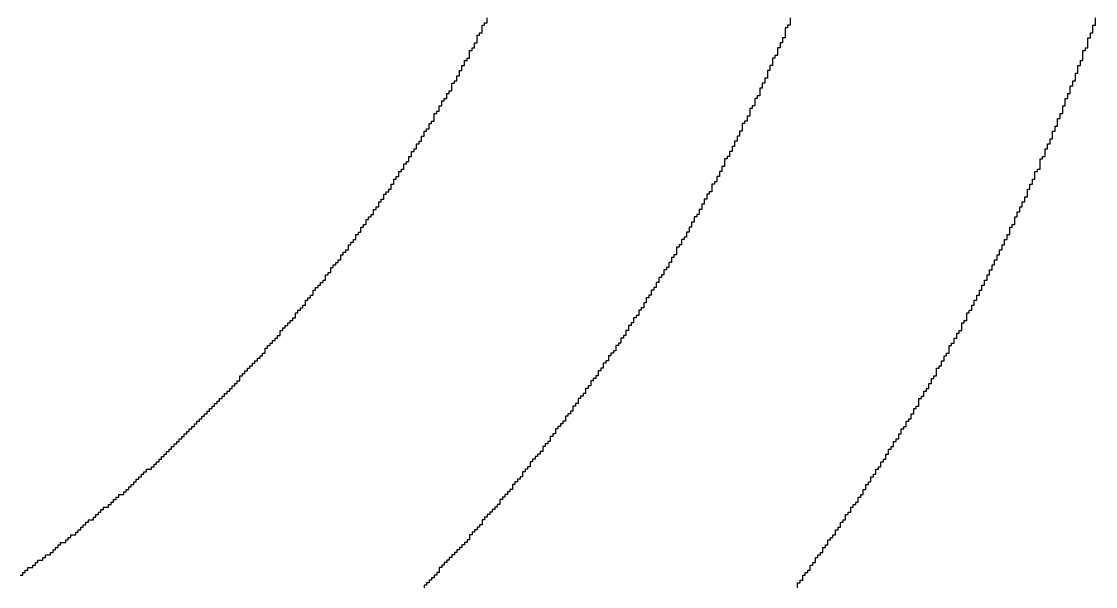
# Model space of a CAD drawing. Header units: millimetres. Extents: x -3.3 to 49.3, y -30.5 to 0.
# Drawn here: x 42.478 to 44.036, y -24.91 to -24.089 of the extents above; entities that cross this region are included whole.
import ezdxf

# ---------------------------------------------------------------- set-up
doc = ezdxf.new("R2010")
doc.units = ezdxf.units.MM
doc.layers.add('TopOverlay', color=2, linetype='Continuous')

msp = doc.modelspace()

# ---------------------------------------------------------------- linework, layer by layer
at = {"layer": 'TopOverlay'}
for p, q in [((43.1462, -24.1059), (43.1462, -24.0949)), ((43.1462, -24.0949), (43.1498, -24.0949)), ((43.1498, -24.0949), (43.1498, -24.0912)), ((43.1498, -24.0912), (43.1535, -24.0912)), ((43.1535, -24.0912), (43.1535, -24.0839)), ((43.593, -24.0949), (43.5894, -24.0949)), ((43.5894, -24.0949), (43.5894, -24.0985)), ((43.593, -24.0839), (43.593, -24.0949)), ((44.0326, -24.1059), (44.0326, -24.0949)), ((44.0326, -24.0949), (44.0363, -24.0949)), ((44.0363, -24.0949), (44.0363, -24.0839)), ((43.1388, -24.1205), (43.1388, -24.1095)), ((43.1388, -24.1095), (43.1425, -24.1095)), ((43.1425, -24.1095), (43.1425, -24.1059)), ((43.1425, -24.1059), (43.1462, -24.1059)), ((43.5894, -24.0985), (43.5857, -24.0985)), ((43.5857, -24.0985), (43.5857, -24.1132)), ((44.0289, -24.1132), (44.0289, -24.1059)), ((44.0289, -24.1059), (44.0326, -24.1059)), ((43.1352, -24.1278), (43.1352, -24.1205)), ((43.1352, -24.1205), (43.1388, -24.1205)), ((43.5821, -24.1205), (43.5784, -24.1205)), ((43.5784, -24.1205), (43.5784, -24.1278)), ((43.5857, -24.1132), (43.5821, -24.1132)), ((43.5821, -24.1132), (43.5821, -24.1205)), ((44.0253, -24.1278), (44.0253, -24.1132)), ((44.0253, -24.1132), (44.0289, -24.1132)), ((43.1242, -24.1462), (43.1242, -24.1425)), ((43.1242, -24.1425), (43.1278, -24.1425)), ((43.1278, -24.1425), (43.1278, -24.1315)), ((43.1278, -24.1315), (43.1315, -24.1315)), ((43.1315, -24.1315), (43.1315, -24.1278)), ((43.1315, -24.1278), (43.1352, -24.1278)), ((43.5711, -24.1425), (43.5674, -24.1425)), ((43.5674, -24.1425), (43.5674, -24.1535)), ((43.5747, -24.1388), (43.5711, -24.1388)), ((43.5711, -24.1388), (43.5711, -24.1425)), ((43.5784, -24.1278), (43.5747, -24.1278)), ((43.5747, -24.1278), (43.5747, -24.1388)), ((44.0179, -24.1462), (44.0179, -24.1315)), ((44.0179, -24.1315), (44.0216, -24.1315)), ((44.0216, -24.1315), (44.0216, -24.1278)), ((44.0216, -24.1278), (44.0253, -24.1278)), ((43.1169, -24.1608), (43.1169, -24.1535)), ((43.1169, -24.1535), (43.1205, -24.1535)), ((43.1205, -24.1535), (43.1205, -24.1462)), ((43.1205, -24.1462), (43.1242, -24.1462)), ((43.5674, -24.1535), (43.5637, -24.1535)), ((43.5637, -24.1535), (43.5637, -24.1608)), ((44.0106, -24.1645), (44.0106, -24.1535)), ((44.0106, -24.1535), (44.0143, -24.1535)), ((44.0143, -24.1535), (44.0143, -24.1462)), ((44.0143, -24.1462), (44.0179, -24.1462)), ((43.1095, -24.1755), (43.1095, -24.1681)), ((43.1095, -24.1681), (43.1132, -24.1681)), ((43.1132, -24.1681), (43.1132, -24.1608)), ((43.1132, -24.1608), (43.1169, -24.1608)), ((43.5601, -24.1718), (43.5564, -24.1718)), ((43.5564, -24.1718), (43.5564, -24.1791)), ((43.5637, -24.1608), (43.5601, -24.1608)), ((43.5601, -24.1608), (43.5601, -24.1718)), ((44.007, -24.1755), (44.007, -24.1645)), ((44.007, -24.1645), (44.0106, -24.1645)), ((43.1022, -24.1901), (43.1022, -24.1791)), ((43.1022, -24.1791), (43.1059, -24.1791)), ((43.1059, -24.1791), (43.1059, -24.1755)), ((43.1059, -24.1755), (43.1095, -24.1755)), ((43.5527, -24.1864), (43.5491, -24.1864)), ((43.5491, -24.1864), (43.5491, -24.1974)), ((43.5564, -24.1791), (43.5527, -24.1791)), ((43.5527, -24.1791), (43.5527, -24.1864)), ((43.9996, -24.1938), (43.9996, -24.1828)), ((43.9996, -24.1828), (44.0033, -24.1828)), ((44.0033, -24.1828), (44.0033, -24.1755)), ((44.0033, -24.1755), (44.007, -24.1755)), ((43.0875, -24.2121), (43.0875, -24.2048)), ((43.0875, -24.2048), (43.0912, -24.2048)), ((43.0912, -24.2048), (43.0912, -24.2011)), ((43.0912, -24.2011), (43.0949, -24.2011)), ((43.0949, -24.2011), (43.0949, -24.1938)), ((43.0949, -24.1938), (43.0985, -24.1938)), ((43.0985, -24.1938), (43.0985, -24.1901)), ((43.0985, -24.1901), (43.1022, -24.1901)), ((43.5454, -24.2011), (43.5418, -24.2011)), ((43.5418, -24.2011), (43.5418, -24.2121)), ((43.5491, -24.1974), (43.5454, -24.1974)), ((43.5454, -24.1974), (43.5454, -24.2011)), ((43.9923, -24.2121), (43.9923, -24.2011)), ((43.9923, -24.2011), (43.996, -24.2011)), ((43.996, -24.2011), (43.996, -24.1938)), ((43.996, -24.1938), (43.9996, -24.1938)), ((43.0802, -24.2231), (43.0802, -24.2194)), ((43.0802, -24.2194), (43.0839, -24.2194)), ((43.0839, -24.2194), (43.0839, -24.2121)), ((43.0839, -24.2121), (43.0875, -24.2121)), ((43.5381, -24.2158), (43.5344, -24.2158)), ((43.5344, -24.2158), (43.5344, -24.2267)), ((43.5418, -24.2121), (43.5381, -24.2121)), ((43.5381, -24.2121), (43.5381, -24.2158)), ((43.9886, -24.2231), (43.9886, -24.2121)), ((43.9886, -24.2121), (43.9923, -24.2121)), ((43.0729, -24.2377), (43.0729, -24.2341)), ((43.0729, -24.2341), (43.0766, -24.2341)), ((43.0766, -24.2341), (43.0766, -24.2231)), ((43.0766, -24.2231), (43.0802, -24.2231)), ((43.5308, -24.2341), (43.5271, -24.2341)), ((43.5271, -24.2341), (43.5271, -24.2377)), ((43.5344, -24.2267), (43.5308, -24.2267)), ((43.5308, -24.2267), (43.5308, -24.2341)), ((43.9813, -24.2414), (43.9813, -24.2304)), ((43.9813, -24.2304), (43.985, -24.2304)), ((43.985, -24.2304), (43.985, -24.2231)), ((43.985, -24.2231), (43.9886, -24.2231)), ((43.0619, -24.256), (43.0619, -24.2487)), ((43.0619, -24.2487), (43.0656, -24.2487)), ((43.0656, -24.2487), (43.0656, -24.2451)), ((43.0656, -24.2451), (43.0692, -24.2451)), ((43.0692, -24.2451), (43.0692, -24.2377)), ((43.0692, -24.2377), (43.0729, -24.2377)), ((43.5234, -24.2487), (43.5198, -24.2487)), ((43.5198, -24.2487), (43.5198, -24.256)), ((43.5271, -24.2377), (43.5234, -24.2377)), ((43.5234, -24.2377), (43.5234, -24.2487)), ((43.974, -24.2597), (43.974, -24.2487)), ((43.974, -24.2487), (43.9777, -24.2487)), ((43.9777, -24.2487), (43.9777, -24.2414)), ((43.9777, -24.2414), (43.9813, -24.2414)), ((43.0509, -24.2744), (43.0509, -24.267)), ((43.0509, -24.267), (43.0546, -24.267)), ((43.0546, -24.267), (43.0546, -24.2634)), ((43.0546, -24.2634), (43.0582, -24.2634)), ((43.0582, -24.2634), (43.0582, -24.256)), ((43.0582, -24.256), (43.0619, -24.256)), ((43.5161, -24.2634), (43.5125, -24.2634)), ((43.5125, -24.2634), (43.5125, -24.2707)), ((43.5198, -24.256), (43.5161, -24.256)), ((43.5161, -24.256), (43.5161, -24.2634)), ((43.9667, -24.2744), (43.9667, -24.267)), ((43.9667, -24.267), (43.9703, -24.267)), ((43.9703, -24.267), (43.9703, -24.2597)), ((43.9703, -24.2597), (43.974, -24.2597)), ((43.0436, -24.2853), (43.0436, -24.278)), ((43.0436, -24.278), (43.0473, -24.278)), ((43.0473, -24.278), (43.0473, -24.2744)), ((43.0473, -24.2744), (43.0509, -24.2744)), ((43.5088, -24.278), (43.5051, -24.278)), ((43.5051, -24.278), (43.5051, -24.2853)), ((43.5125, -24.2707), (43.5088, -24.2707)), ((43.5088, -24.2707), (43.5088, -24.278)), ((43.963, -24.2853), (43.963, -24.2744)), ((43.963, -24.2744), (43.9667, -24.2744)), ((43.0326, -24.3037), (43.0326, -24.2963)), ((43.0326, -24.2963), (43.0363, -24.2963)), ((43.0363, -24.2963), (43.0363, -24.2927)), ((43.0363, -24.2927), (43.0399, -24.2927)), ((43.0399, -24.2927), (43.0399, -24.2853)), ((43.0399, -24.2853), (43.0436, -24.2853)), ((43.5015, -24.289), (43.4978, -24.289)), ((43.4978, -24.289), (43.4978, -24.3)), ((43.5051, -24.2853), (43.5015, -24.2853)), ((43.5015, -24.2853), (43.5015, -24.289)), ((43.9557, -24.3037), (43.9557, -24.289)), ((43.9557, -24.289), (43.9593, -24.289)), ((43.9593, -24.289), (43.9593, -24.2853)), ((43.9593, -24.2853), (43.963, -24.2853)), ((43.0253, -24.3147), (43.0253, -24.3073)), ((43.0253, -24.3073), (43.0289, -24.3073)), ((43.0289, -24.3073), (43.0289, -24.3037)), ((43.0289, -24.3037), (43.0326, -24.3037)), ((43.4941, -24.3073), (43.4905, -24.3073)), ((43.4905, -24.3073), (43.4905, -24.3147)), ((43.4978, -24.3), (43.4941, -24.3)), ((43.4941, -24.3), (43.4941, -24.3073)), ((43.9484, -24.3183), (43.9484, -24.3073)), ((43.9484, -24.3073), (43.952, -24.3073)), ((43.952, -24.3073), (43.952, -24.3037)), ((43.952, -24.3037), (43.9557, -24.3037)), ((43.0143, -24.333), (43.0143, -24.3256)), ((43.0143, -24.3256), (43.0179, -24.3256)), ((43.0179, -24.3256), (43.0179, -24.3183)), ((43.0179, -24.3183), (43.0216, -24.3183)), ((43.0216, -24.3183), (43.0216, -24.3147)), ((43.0216, -24.3147), (43.0253, -24.3147)), ((43.4832, -24.3256), (43.4795, -24.3256)), ((43.4795, -24.3256), (43.4795, -24.3366)), ((43.4868, -24.322), (43.4832, -24.322)), ((43.4832, -24.322), (43.4832, -24.3256)), ((43.4905, -24.3147), (43.4868, -24.3147)), ((43.4868, -24.3147), (43.4868, -24.322)), ((43.941, -24.333), (43.941, -24.3256)), ((43.941, -24.3256), (43.9447, -24.3256)), ((43.9447, -24.3256), (43.9447, -24.3183)), ((43.9447, -24.3183), (43.9484, -24.3183)), ((43.0033, -24.3476), (43.0033, -24.3403)), ((43.0033, -24.3403), (43.007, -24.3403)), ((43.007, -24.3403), (43.007, -24.3366)), ((43.007, -24.3366), (43.0106, -24.3366)), ((43.0106, -24.3366), (43.0106, -24.333)), ((43.0106, -24.333), (43.0143, -24.333)), ((43.4758, -24.3403), (43.4722, -24.3403)), ((43.4722, -24.3403), (43.4722, -24.3476)), ((43.4795, -24.3366), (43.4758, -24.3366)), ((43.4758, -24.3366), (43.4758, -24.3403)), ((43.9337, -24.3513), (43.9337, -24.344)), ((43.9337, -24.344), (43.9374, -24.344)), ((43.9374, -24.344), (43.9374, -24.333)), ((43.9374, -24.333), (43.941, -24.333)), ((42.9923, -24.3623), (42.9923, -24.3586)), ((42.9923, -24.3586), (42.996, -24.3586)), ((42.996, -24.3586), (42.996, -24.3513)), ((42.996, -24.3513), (42.9996, -24.3513)), ((42.9996, -24.3513), (42.9996, -24.3476)), ((42.9996, -24.3476), (43.0033, -24.3476)), ((43.4685, -24.3549), (43.4648, -24.3549)), ((43.4648, -24.3549), (43.4648, -24.3623)), ((43.4722, -24.3476), (43.4685, -24.3476)), ((43.4685, -24.3476), (43.4685, -24.3549)), ((43.9264, -24.3659), (43.9264, -24.3586)), ((43.9264, -24.3586), (43.93, -24.3586)), ((43.93, -24.3586), (43.93, -24.3513)), ((43.93, -24.3513), (43.9337, -24.3513)), ((42.9813, -24.3769), (42.9813, -24.3733)), ((42.9813, -24.3733), (42.985, -24.3733)), ((42.985, -24.3733), (42.985, -24.3696)), ((42.985, -24.3696), (42.9886, -24.3696)), ((42.9886, -24.3696), (42.9886, -24.3623)), ((42.9886, -24.3623), (42.9923, -24.3623)), ((43.4575, -24.3733), (43.4538, -24.3733)), ((43.4538, -24.3733), (43.4538, -24.3806)), ((43.4612, -24.3696), (43.4575, -24.3696)), ((43.4575, -24.3696), (43.4575, -24.3733)), ((43.4648, -24.3623), (43.4612, -24.3623)), ((43.4612, -24.3623), (43.4612, -24.3696)), ((43.919, -24.3842), (43.919, -24.3733)), ((43.919, -24.3733), (43.9227, -24.3733)), ((43.9227, -24.3733), (43.9227, -24.3659)), ((43.9227, -24.3659), (43.9264, -24.3659)), ((42.9703, -24.3952), (42.9703, -24.3879)), ((42.9703, -24.3879), (42.974, -24.3879)), ((42.974, -24.3879), (42.974, -24.3842)), ((42.974, -24.3842), (42.9777, -24.3842)), ((42.9777, -24.3842), (42.9777, -24.3769)), ((42.9777, -24.3769), (42.9813, -24.3769)), ((43.4502, -24.3879), (43.4465, -24.3879)), ((43.4465, -24.3879), (43.4465, -24.3952)), ((43.4538, -24.3806), (43.4502, -24.3806)), ((43.4502, -24.3806), (43.4502, -24.3879)), ((43.9117, -24.3989), (43.9117, -24.3879)), ((43.9117, -24.3879), (43.9154, -24.3879)), ((43.9154, -24.3879), (43.9154, -24.3842)), ((43.9154, -24.3842), (43.919, -24.3842)), ((42.9593, -24.4099), (42.9593, -24.4062)), ((42.9593, -24.4062), (42.963, -24.4062)), ((42.963, -24.4062), (42.963, -24.3989)), ((42.963, -24.3989), (42.9667, -24.3989)), ((42.9667, -24.3989), (42.9667, -24.3952)), ((42.9667, -24.3952), (42.9703, -24.3952)), ((43.4392, -24.4062), (43.4355, -24.4062)), ((43.4355, -24.4062), (43.4355, -24.4136)), ((43.4429, -24.4026), (43.4392, -24.4026)), ((43.4392, -24.4026), (43.4392, -24.4062)), ((43.4465, -24.3952), (43.4429, -24.3952)), ((43.4429, -24.3952), (43.4429, -24.4026)), ((43.9044, -24.4136), (43.9044, -24.4062)), ((43.9044, -24.4062), (43.9081, -24.4062)), ((43.9081, -24.4062), (43.9081, -24.3989)), ((43.9081, -24.3989), (43.9117, -24.3989)), ((42.9484, -24.4245), (42.9484, -24.4209)), ((42.9484, -24.4209), (42.952, -24.4209)), ((42.952, -24.4209), (42.952, -24.4136)), ((42.952, -24.4136), (42.9557, -24.4136)), ((42.9557, -24.4136), (42.9557, -24.4099)), ((42.9557, -24.4099), (42.9593, -24.4099)), ((43.4319, -24.4172), (43.4282, -24.4172)), ((43.4282, -24.4172), (43.4282, -24.4282)), ((43.4355, -24.4136), (43.4319, -24.4136)), ((43.4319, -24.4136), (43.4319, -24.4172)), ((43.8971, -24.4282), (43.8971, -24.4209)), ((43.8971, -24.4209), (43.9007, -24.4209)), ((43.9007, -24.4209), (43.9007, -24.4136)), ((43.9007, -24.4136), (43.9044, -24.4136)), ((42.9374, -24.4392), (42.9374, -24.4355)), ((42.9374, -24.4355), (42.941, -24.4355)), ((42.941, -24.4355), (42.941, -24.4282)), ((42.941, -24.4282), (42.9447, -24.4282)), ((42.9447, -24.4282), (42.9447, -24.4245)), ((42.9447, -24.4245), (42.9484, -24.4245)), ((43.4245, -24.4319), (43.4209, -24.4319)), ((43.4209, -24.4319), (43.4209, -24.4392)), ((43.4282, -24.4282), (43.4245, -24.4282)), ((43.4245, -24.4282), (43.4245, -24.4319)), ((43.8897, -24.4429), (43.8897, -24.4355)), ((43.8897, -24.4355), (43.8934, -24.4355)), ((43.8934, -24.4355), (43.8934, -24.4282)), ((43.8934, -24.4282), (43.8971, -24.4282)), ((42.9227, -24.4575), (42.9227, -24.4538)), ((42.9227, -24.4538), (42.9264, -24.4538)), ((42.9264, -24.4538), (42.9264, -24.4465)), ((42.9264, -24.4465), (42.93, -24.4465)), ((42.93, -24.4465), (42.93, -24.4429)), ((42.93, -24.4429), (42.9337, -24.4429)), ((42.9337, -24.4429), (42.9337, -24.4392)), ((42.9337, -24.4392), (42.9374, -24.4392)), ((43.4136, -24.4502), (43.4099, -24.4502)), ((43.4099, -24.4502), (43.4099, -24.4575)), ((43.4172, -24.4465), (43.4136, -24.4465)), ((43.4136, -24.4465), (43.4136, -24.4502)), ((43.4209, -24.4392), (43.4172, -24.4392)), ((43.4172, -24.4392), (43.4172, -24.4465)), ((43.8824, -24.4575), (43.8824, -24.4502)), ((43.8824, -24.4502), (43.8861, -24.4502)), ((43.8861, -24.4502), (43.8861, -24.4429)), ((43.8861, -24.4429), (43.8897, -24.4429)), ((42.9117, -24.4722), (42.9117, -24.4685)), ((42.9117, -24.4685), (42.9154, -24.4685)), ((42.9154, -24.4685), (42.9154, -24.4648)), ((42.9154, -24.4648), (42.919, -24.4648)), ((42.919, -24.4648), (42.919, -24.4575)), ((42.919, -24.4575), (42.9227, -24.4575)), ((43.4026, -24.4685), (43.3989, -24.4685)), ((43.3989, -24.4685), (43.3989, -24.4758)), ((43.4062, -24.4612), (43.4026, -24.4612)), ((43.4026, -24.4612), (43.4026, -24.4685)), ((43.4099, -24.4575), (43.4062, -24.4575)), ((43.4062, -24.4575), (43.4062, -24.4612)), ((43.8751, -24.4722), (43.8751, -24.4648)), ((43.8751, -24.4648), (43.8788, -24.4648)), ((43.8788, -24.4648), (43.8788, -24.4575)), ((43.8788, -24.4575), (43.8824, -24.4575)), ((42.9007, -24.4868), (42.9007, -24.4795)), ((42.9007, -24.4795), (42.9044, -24.4795)), ((42.9044, -24.4795), (42.9044, -24.4758)), ((42.9044, -24.4758), (42.9081, -24.4758)), ((42.9081, -24.4758), (42.9081, -24.4722)), ((42.9081, -24.4722), (42.9117, -24.4722)), ((43.3952, -24.4795), (43.3916, -24.4795)), ((43.3916, -24.4795), (43.3916, -24.4868)), ((43.3989, -24.4758), (43.3952, -24.4758)), ((43.3952, -24.4758), (43.3952, -24.4795)), ((43.8678, -24.4868), (43.8678, -24.4795)), ((43.8678, -24.4795), (43.8714, -24.4795)), ((43.8714, -24.4795), (43.8714, -24.4722)), ((43.8714, -24.4722), (43.8751, -24.4722)), ((42.8897, -24.5015), (42.8897, -24.4941)), ((42.8897, -24.4941), (42.8934, -24.4941)), ((42.8934, -24.4941), (42.8934, -24.4905)), ((42.8934, -24.4905), (42.8971, -24.4905)), ((42.8971, -24.4905), (42.8971, -24.4868)), ((42.8971, -24.4868), (42.9007, -24.4868)), ((43.3842, -24.4978), (43.3806, -24.4978)), ((43.3806, -24.4978), (43.3806, -24.5051)), ((43.3879, -24.4905), (43.3842, -24.4905)), ((43.3842, -24.4905), (43.3842, -24.4978)), ((43.3916, -24.4868), (43.3879, -24.4868)), ((43.3879, -24.4868), (43.3879, -24.4905)), ((43.8604, -24.5015), (43.8604, -24.4941)), ((43.8604, -24.4941), (43.8641, -24.4941)), ((43.8641, -24.4941), (43.8641, -24.4868)), ((43.8641, -24.4868), (43.8678, -24.4868)), ((42.8751, -24.5198), (42.8751, -24.5125)), ((42.8751, -24.5125), (42.8788, -24.5125)), ((42.8788, -24.5125), (42.8788, -24.5088)), ((42.8788, -24.5088), (42.8824, -24.5088)), ((42.8824, -24.5088), (42.8824, -24.5051)), ((42.8824, -24.5051), (42.8861, -24.5051)), ((42.8861, -24.5051), (42.8861, -24.5015)), ((42.8861, -24.5015), (42.8897, -24.5015)), ((43.3733, -24.5161), (43.3696, -24.5161)), ((43.3696, -24.5161), (43.3696, -24.5198)), ((43.3769, -24.5088), (43.3733, -24.5088)), ((43.3733, -24.5088), (43.3733, -24.5161)), ((43.3806, -24.5051), (43.3769, -24.5051)), ((43.3769, -24.5051), (43.3769, -24.5088)), ((43.8495, -24.5234), (43.8495, -24.5125)), ((43.8495, -24.5125), (43.8531, -24.5125)), ((43.8531, -24.5125), (43.8531, -24.5088)), ((43.8531, -24.5088), (43.8568, -24.5088)), ((43.8568, -24.5088), (43.8568, -24.5015)), ((43.8568, -24.5015), (43.8604, -24.5015)), ((42.8604, -24.5344), (42.8604, -24.5308)), ((42.8604, -24.5308), (42.8641, -24.5308)), ((42.8641, -24.5308), (42.8641, -24.5271)), ((42.8641, -24.5271), (42.8678, -24.5271)), ((42.8678, -24.5271), (42.8678, -24.5234)), ((42.8678, -24.5234), (42.8714, -24.5234)), ((42.8714, -24.5234), (42.8714, -24.5198)), ((42.8714, -24.5198), (42.8751, -24.5198)), ((43.3623, -24.5308), (43.3586, -24.5308)), ((43.3586, -24.5308), (43.3586, -24.5381)), ((43.3659, -24.5271), (43.3623, -24.5271)), ((43.3623, -24.5271), (43.3623, -24.5308)), ((43.3696, -24.5198), (43.3659, -24.5198)), ((43.3659, -24.5198), (43.3659, -24.5271)), ((43.8421, -24.5381), (43.8421, -24.5271)), ((43.8421, -24.5271), (43.8458, -24.5271)), ((43.8458, -24.5271), (43.8458, -24.5234)), ((43.8458, -24.5234), (43.8495, -24.5234)), ((42.8494, -24.5491), (42.8494, -24.5454)), ((42.8494, -24.5454), (42.8531, -24.5454)), ((42.8531, -24.5454), (42.8531, -24.5381)), ((42.8531, -24.5381), (42.8568, -24.5381)), ((42.8568, -24.5381), (42.8568, -24.5344)), ((42.8568, -24.5344), (42.8604, -24.5344)), ((43.3549, -24.5454), (43.3513, -24.5454)), ((43.3513, -24.5454), (43.3513, -24.5491)), ((43.3586, -24.5381), (43.3549, -24.5381)), ((43.3549, -24.5381), (43.3549, -24.5454)), ((43.8348, -24.5491), (43.8348, -24.5418)), ((43.8348, -24.5418), (43.8385, -24.5418)), ((43.8385, -24.5418), (43.8385, -24.5381)), ((43.8385, -24.5381), (43.8421, -24.5381)), ((42.8348, -24.5637), (42.8348, -24.5601)), ((42.8348, -24.5601), (42.8385, -24.5601)), ((42.8385, -24.5601), (42.8385, -24.5564)), ((42.8385, -24.5564), (42.8421, -24.5564)), ((42.8421, -24.5564), (42.8421, -24.5527)), ((42.8421, -24.5527), (42.8458, -24.5527)), ((42.8458, -24.5527), (42.8458, -24.5491)), ((42.8458, -24.5491), (42.8494, -24.5491)), ((43.344, -24.5601), (43.3403, -24.5601)), ((43.3403, -24.5601), (43.3403, -24.5674)), ((43.3476, -24.5564), (43.344, -24.5564)), ((43.344, -24.5564), (43.344, -24.5601)), ((43.3513, -24.5491), (43.3476, -24.5491)), ((43.3476, -24.5491), (43.3476, -24.5564)), ((43.8238, -24.5711), (43.8238, -24.5601)), ((43.8238, -24.5601), (43.8275, -24.5601)), ((43.8275, -24.5601), (43.8275, -24.5564)), ((43.8275, -24.5564), (43.8311, -24.5564)), ((43.8311, -24.5564), (43.8311, -24.5491)), ((43.8311, -24.5491), (43.8348, -24.5491)), ((42.8201, -24.5821), (42.8201, -24.5784)), ((42.8201, -24.5784), (42.8238, -24.5784)), ((42.8238, -24.5784), (42.8238, -24.5747)), ((42.8238, -24.5747), (42.8275, -24.5747)), ((42.8275, -24.5747), (42.8275, -24.5711)), ((42.8275, -24.5711), (42.8311, -24.5711)), ((42.8311, -24.5711), (42.8311, -24.5637)), ((42.8311, -24.5637), (42.8348, -24.5637)), ((43.333, -24.5747), (43.3293, -24.5747)), ((43.3293, -24.5747), (43.3293, -24.5821)), ((43.3366, -24.5711), (43.333, -24.5711)), ((43.333, -24.5711), (43.333, -24.5747)), ((43.3403, -24.5674), (43.3366, -24.5674)), ((43.3366, -24.5674), (43.3366, -24.5711)), ((43.8165, -24.5821), (43.8165, -24.5747)), ((43.8165, -24.5747), (43.8201, -24.5747)), ((43.8201, -24.5747), (43.8201, -24.5711)), ((43.8201, -24.5711), (43.8238, -24.5711)), ((42.8055, -24.5967), (42.8055, -24.593)), ((42.8055, -24.593), (42.8092, -24.593)), ((42.8092, -24.593), (42.8092, -24.5894)), ((42.8092, -24.5894), (42.8128, -24.5894)), ((42.8128, -24.5894), (42.8128, -24.5857)), ((42.8128, -24.5857), (42.8165, -24.5857)), ((42.8165, -24.5857), (42.8165, -24.5821)), ((42.8165, -24.5821), (42.8201, -24.5821)), ((43.322, -24.593), (43.3183, -24.593)), ((43.3183, -24.593), (43.3183, -24.5967)), ((43.3256, -24.5857), (43.322, -24.5857)), ((43.322, -24.5857), (43.322, -24.593)), ((43.3293, -24.5821), (43.3256, -24.5821)), ((43.3256, -24.5821), (43.3256, -24.5857)), ((43.8055, -24.604), (43.8055, -24.593)), ((43.8055, -24.593), (43.8092, -24.593)), ((43.8092, -24.593), (43.8092, -24.5894)), ((43.8092, -24.5894), (43.8128, -24.5894)), ((43.8128, -24.5894), (43.8128, -24.5821)), ((43.8128, -24.5821), (43.8165, -24.5821)), ((42.7945, -24.6114), (42.7945, -24.604)), ((42.7945, -24.604), (42.7982, -24.604)), ((42.7982, -24.604), (42.7982, -24.6004)), ((42.7982, -24.6004), (42.8018, -24.6004)), ((42.8018, -24.6004), (42.8018, -24.5967)), ((42.8018, -24.5967), (42.8055, -24.5967)), ((43.311, -24.6077), (43.3073, -24.6077)), ((43.3073, -24.6077), (43.3073, -24.6114)), ((43.3147, -24.604), (43.311, -24.604)), ((43.311, -24.604), (43.311, -24.6077)), ((43.3183, -24.5967), (43.3147, -24.5967)), ((43.3147, -24.5967), (43.3147, -24.604)), ((43.7982, -24.615), (43.7982, -24.6077)), ((43.7982, -24.6077), (43.8018, -24.6077)), ((43.8018, -24.6077), (43.8018, -24.604)), ((43.8018, -24.604), (43.8055, -24.604)), ((42.7799, -24.626), (42.7799, -24.6223)), ((42.7799, -24.6223), (42.7835, -24.6223)), ((42.7835, -24.6223), (42.7835, -24.6187)), ((42.7835, -24.6187), (42.7872, -24.6187)), ((42.7872, -24.6187), (42.7872, -24.615)), ((42.7872, -24.615), (42.7908, -24.615)), ((42.7908, -24.615), (42.7908, -24.6114)), ((42.7908, -24.6114), (42.7945, -24.6114)), ((43.3, -24.6223), (43.2963, -24.6223)), ((43.2963, -24.6223), (43.2963, -24.6297)), ((43.3037, -24.6187), (43.3, -24.6187)), ((43.3, -24.6187), (43.3, -24.6223)), ((43.3073, -24.6114), (43.3037, -24.6114)), ((43.3037, -24.6114), (43.3037, -24.6187)), ((43.7908, -24.626), (43.7908, -24.6223)), ((43.7908, -24.6223), (43.7945, -24.6223)), ((43.7945, -24.6223), (43.7945, -24.615)), ((43.7945, -24.615), (43.7982, -24.615)), ((42.7615, -24.6443), (42.7615, -24.6407)), ((42.7615, -24.6407), (42.7652, -24.6407)), ((42.7652, -24.6407), (42.7652, -24.637)), ((42.7652, -24.637), (42.7689, -24.637)), ((42.7689, -24.637), (42.7689, -24.6333)), ((42.7689, -24.6333), (42.7725, -24.6333)), ((42.7725, -24.6333), (42.7725, -24.6297)), ((42.7725, -24.6297), (42.7762, -24.6297)), ((42.7762, -24.6297), (42.7762, -24.626)), ((42.7762, -24.626), (42.7799, -24.626)), ((43.289, -24.637), (43.2853, -24.637)), ((43.2853, -24.637), (43.2853, -24.6443)), ((43.2927, -24.6333), (43.289, -24.6333)), ((43.289, -24.6333), (43.289, -24.637)), ((43.2963, -24.6297), (43.2927, -24.6297)), ((43.2927, -24.6297), (43.2927, -24.6333)), ((43.7799, -24.648), (43.7799, -24.637)), ((43.7799, -24.637), (43.7835, -24.637)), ((43.7835, -24.637), (43.7835, -24.6333)), ((43.7835, -24.6333), (43.7872, -24.6333)), ((43.7872, -24.6333), (43.7872, -24.626)), ((43.7872, -24.626), (43.7908, -24.626)), ((42.7469, -24.659), (42.7469, -24.6553)), ((42.7469, -24.6553), (42.7505, -24.6553)), ((42.7505, -24.6553), (42.7505, -24.6516)), ((42.7505, -24.6516), (42.7542, -24.6516)), ((42.7542, -24.6516), (42.7542, -24.648)), ((42.7542, -24.648), (42.7579, -24.648)), ((42.7579, -24.648), (42.7579, -24.6443)), ((42.7579, -24.6443), (42.7615, -24.6443)), ((43.278, -24.6553), (43.2744, -24.6553)), ((43.2744, -24.6553), (43.2744, -24.659)), ((43.2817, -24.648), (43.278, -24.648)), ((43.278, -24.648), (43.278, -24.6553)), ((43.2853, -24.6443), (43.2817, -24.6443)), ((43.2817, -24.6443), (43.2817, -24.648)), ((43.7725, -24.659), (43.7725, -24.6516)), ((43.7725, -24.6516), (43.7762, -24.6516)), ((43.7762, -24.6516), (43.7762, -24.648)), ((43.7762, -24.648), (43.7799, -24.648)), ((42.7322, -24.6736), (42.7322, -24.67)), ((42.7322, -24.67), (42.7359, -24.67)), ((42.7359, -24.67), (42.7359, -24.6663)), ((42.7359, -24.6663), (42.7396, -24.6663)), ((42.7396, -24.6663), (42.7396, -24.6626)), ((42.7396, -24.6626), (42.7432, -24.6626)), ((42.7432, -24.6626), (42.7432, -24.659)), ((42.7432, -24.659), (42.7469, -24.659)), ((43.267, -24.67), (43.2634, -24.67)), ((43.2634, -24.67), (43.2634, -24.6736)), ((43.2707, -24.6626), (43.267, -24.6626)), ((43.267, -24.6626), (43.267, -24.67)), ((43.2744, -24.659), (43.2707, -24.659)), ((43.2707, -24.659), (43.2707, -24.6626)), ((43.7615, -24.6773), (43.7615, -24.67)), ((43.7615, -24.67), (43.7652, -24.67)), ((43.7652, -24.67), (43.7652, -24.6663)), ((43.7652, -24.6663), (43.7689, -24.6663)), ((43.7689, -24.6663), (43.7689, -24.659)), ((43.7689, -24.659), (43.7725, -24.659)), ((42.7139, -24.6919), (42.7139, -24.6883)), ((42.7139, -24.6883), (42.7176, -24.6883)), ((42.7176, -24.6883), (42.7176, -24.6846)), ((42.7176, -24.6846), (42.7212, -24.6846)), ((42.7212, -24.6846), (42.7212, -24.681)), ((42.7212, -24.681), (42.7249, -24.681)), ((42.7249, -24.681), (42.7249, -24.6773)), ((42.7249, -24.6773), (42.7286, -24.6773)), ((42.7286, -24.6773), (42.7286, -24.6736)), ((42.7286, -24.6736), (42.7322, -24.6736)), ((43.2524, -24.6883), (43.2487, -24.6883)), ((43.2487, -24.6883), (43.2487, -24.6919)), ((43.256, -24.681), (43.2524, -24.681)), ((43.2524, -24.681), (43.2524, -24.6883)), ((43.2597, -24.6773), (43.256, -24.6773)), ((43.256, -24.6773), (43.256, -24.681)), ((43.2634, -24.6736), (43.2597, -24.6736)), ((43.2597, -24.6736), (43.2597, -24.6773)), ((43.7506, -24.6956), (43.7506, -24.6883)), ((43.7506, -24.6883), (43.7542, -24.6883)), ((43.7542, -24.6883), (43.7542, -24.681)), ((43.7542, -24.681), (43.7579, -24.681)), ((43.7579, -24.681), (43.7579, -24.6773)), ((43.7579, -24.6773), (43.7615, -24.6773)), ((42.6993, -24.7066), (42.6993, -24.7029)), ((42.6993, -24.7029), (42.7029, -24.7029)), ((42.7029, -24.7029), (42.7029, -24.6993)), ((42.7029, -24.6993), (42.7066, -24.6993)), ((42.7066, -24.6993), (42.7066, -24.6956)), ((42.7066, -24.6956), (42.7103, -24.6956)), ((42.7103, -24.6956), (42.7103, -24.6919)), ((42.7103, -24.6919), (42.7139, -24.6919)), ((43.2414, -24.7029), (43.2377, -24.7029)), ((43.2377, -24.7029), (43.2377, -24.7066)), ((43.2451, -24.6993), (43.2414, -24.6993)), ((43.2414, -24.6993), (43.2414, -24.7029)), ((43.2487, -24.6919), (43.2451, -24.6919)), ((43.2451, -24.6919), (43.2451, -24.6993)), ((43.7432, -24.7066), (43.7432, -24.6993)), ((43.7432, -24.6993), (43.7469, -24.6993)), ((43.7469, -24.6993), (43.7469, -24.6956)), ((43.7469, -24.6956), (43.7506, -24.6956)), ((42.6846, -24.7212), (42.6846, -24.7176)), ((42.6846, -24.7176), (42.6883, -24.7176)), ((42.6883, -24.7176), (42.6883, -24.7139)), ((42.6883, -24.7139), (42.6919, -24.7139)), ((42.6919, -24.7139), (42.6919, -24.7103)), ((42.6919, -24.7103), (42.6956, -24.7103)), ((42.6956, -24.7103), (42.6956, -24.7066)), ((42.6956, -24.7066), (42.6993, -24.7066)), ((43.2304, -24.7176), (43.2267, -24.7176)), ((43.2267, -24.7176), (43.2267, -24.7212)), ((43.2341, -24.7139), (43.2304, -24.7139)), ((43.2304, -24.7139), (43.2304, -24.7176)), ((43.2377, -24.7066), (43.2341, -24.7066)), ((43.2341, -24.7066), (43.2341, -24.7139)), ((43.7322, -24.7249), (43.7322, -24.7176)), ((43.7322, -24.7176), (43.7359, -24.7176)), ((43.7359, -24.7176), (43.7359, -24.7103)), ((43.7359, -24.7103), (43.7396, -24.7103)), ((43.7396, -24.7103), (43.7396, -24.7066)), ((43.7396, -24.7066), (43.7432, -24.7066)), ((42.67, -24.7359), (42.67, -24.7322)), ((42.67, -24.7322), (42.6736, -24.7322)), ((42.6736, -24.7322), (42.6736, -24.7286)), ((42.6736, -24.7286), (42.6773, -24.7286)), ((42.6773, -24.7286), (42.6773, -24.7249)), ((42.6773, -24.7249), (42.681, -24.7249)), ((42.681, -24.7249), (42.681, -24.7212)), ((42.681, -24.7212), (42.6846, -24.7212)), ((43.2194, -24.7286), (43.2158, -24.7286)), ((43.2158, -24.7286), (43.2158, -24.7359)), ((43.2231, -24.7249), (43.2194, -24.7249)), ((43.2194, -24.7249), (43.2194, -24.7286)), ((43.2267, -24.7212), (43.2231, -24.7212)), ((43.2231, -24.7212), (43.2231, -24.7249)), ((43.7249, -24.7359), (43.7249, -24.7286)), ((43.7249, -24.7286), (43.7286, -24.7286)), ((43.7286, -24.7286), (43.7286, -24.7249)), ((43.7286, -24.7249), (43.7322, -24.7249)), ((42.648, -24.7542), (42.648, -24.7505)), ((42.648, -24.7505), (42.6516, -24.7505)), ((42.6516, -24.7505), (42.6516, -24.7469)), ((42.6516, -24.7469), (42.6553, -24.7469)), ((42.6553, -24.7469), (42.6553, -24.7432)), ((42.6553, -24.7432), (42.659, -24.7432)), ((42.659, -24.7432), (42.659, -24.7396)), ((42.659, -24.7396), (42.6663, -24.7396)), ((42.6663, -24.7396), (42.6663, -24.7359)), ((42.6663, -24.7359), (42.67, -24.7359)), ((43.2048, -24.7505), (43.2011, -24.7505)), ((43.2011, -24.7505), (43.2011, -24.7542)), ((43.2084, -24.7432), (43.2048, -24.7432)), ((43.2048, -24.7432), (43.2048, -24.7505)), ((43.2121, -24.7396), (43.2084, -24.7396)), ((43.2084, -24.7396), (43.2084, -24.7432)), ((43.2158, -24.7359), (43.2121, -24.7359)), ((43.2121, -24.7359), (43.2121, -24.7396)), ((43.7103, -24.7579), (43.7103, -24.7505)), ((43.7103, -24.7505), (43.7139, -24.7505)), ((43.7139, -24.7505), (43.7139, -24.7469)), ((43.7139, -24.7469), (43.7176, -24.7469)), ((43.7176, -24.7469), (43.7176, -24.7396)), ((43.7176, -24.7396), (43.7212, -24.7396)), ((43.7212, -24.7396), (43.7212, -24.7359)), ((43.7212, -24.7359), (43.7249, -24.7359)), ((42.6333, -24.7689), (42.6333, -24.7652)), ((42.6333, -24.7652), (42.637, -24.7652)), ((42.637, -24.7652), (42.637, -24.7615)), ((42.637, -24.7615), (42.6407, -24.7615)), ((42.6407, -24.7615), (42.6407, -24.7579)), ((42.6407, -24.7579), (42.6443, -24.7579)), ((42.6443, -24.7579), (42.6443, -24.7542)), ((42.6443, -24.7542), (42.648, -24.7542)), ((43.1938, -24.7615), (43.1901, -24.7615)), ((43.1901, -24.7615), (43.1901, -24.7689)), ((43.1974, -24.7579), (43.1938, -24.7579)), ((43.1938, -24.7579), (43.1938, -24.7615)), ((43.2011, -24.7542), (43.1974, -24.7542)), ((43.1974, -24.7542), (43.1974, -24.7579)), ((43.7029, -24.7689), (43.7029, -24.7615)), ((43.7029, -24.7615), (43.7066, -24.7615)), ((43.7066, -24.7615), (43.7066, -24.7579)), ((43.7066, -24.7579), (43.7103, -24.7579)), ((42.615, -24.7835), (42.615, -24.7799)), ((42.615, -24.7799), (42.6187, -24.7799)), ((42.6187, -24.7799), (42.6187, -24.7762)), ((42.6187, -24.7762), (42.626, -24.7762)), ((42.626, -24.7762), (42.626, -24.7725)), ((42.626, -24.7725), (42.6297, -24.7725)), ((42.6297, -24.7725), (42.6297, -24.7689)), ((42.6297, -24.7689), (42.6333, -24.7689)), ((43.1791, -24.7799), (43.1755, -24.7799)), ((43.1755, -24.7799), (43.1755, -24.7835)), ((43.1828, -24.7762), (43.1791, -24.7762)), ((43.1791, -24.7762), (43.1791, -24.7799)), ((43.1864, -24.7725), (43.1828, -24.7725)), ((43.1828, -24.7725), (43.1828, -24.7762)), ((43.1901, -24.7689), (43.1864, -24.7689)), ((43.1864, -24.7689), (43.1864, -24.7725)), ((43.6919, -24.7872), (43.6919, -24.7799)), ((43.6919, -24.7799), (43.6956, -24.7799)), ((43.6956, -24.7799), (43.6956, -24.7762)), ((43.6956, -24.7762), (43.6993, -24.7762)), ((43.6993, -24.7762), (43.6993, -24.7689)), ((43.6993, -24.7689), (43.7029, -24.7689)), ((42.5967, -24.7982), (42.5967, -24.7945)), ((42.5967, -24.7945), (42.604, -24.7945)), ((42.604, -24.7945), (42.604, -24.7908)), ((42.604, -24.7908), (42.6077, -24.7908)), ((42.6077, -24.7908), (42.6077, -24.7872)), ((42.6077, -24.7872), (42.6114, -24.7872)), ((42.6114, -24.7872), (42.6114, -24.7835)), ((42.6114, -24.7835), (42.615, -24.7835)), ((43.1681, -24.7945), (43.1645, -24.7945)), ((43.1645, -24.7945), (43.1645, -24.7982)), ((43.1718, -24.7908), (43.1681, -24.7908)), ((43.1681, -24.7908), (43.1681, -24.7945)), ((43.1755, -24.7835), (43.1718, -24.7835)), ((43.1718, -24.7835), (43.1718, -24.7908)), ((43.681, -24.8018), (43.681, -24.7945)), ((43.681, -24.7945), (43.6846, -24.7945)), ((43.6846, -24.7945), (43.6846, -24.7908)), ((43.6846, -24.7908), (43.6883, -24.7908)), ((43.6883, -24.7908), (43.6883, -24.7872)), ((43.6883, -24.7872), (43.6919, -24.7872)), ((42.5747, -24.8165), (42.5747, -24.8128)), ((42.5747, -24.8128), (42.5821, -24.8128)), ((42.5821, -24.8128), (42.5821, -24.8092)), ((42.5821, -24.8092), (42.5857, -24.8092)), ((42.5857, -24.8092), (42.5857, -24.8055)), ((42.5857, -24.8055), (42.5894, -24.8055)), ((42.5894, -24.8055), (42.5894, -24.8018)), ((42.5894, -24.8018), (42.593, -24.8018)), ((42.593, -24.8018), (42.593, -24.7982)), ((42.593, -24.7982), (42.5967, -24.7982)), ((43.1498, -24.8128), (43.1462, -24.8128)), ((43.1462, -24.8128), (43.1462, -24.8201)), ((43.1535, -24.8092), (43.1498, -24.8092)), ((43.1498, -24.8092), (43.1498, -24.8128)), ((43.1571, -24.8055), (43.1535, -24.8055)), ((43.1535, -24.8055), (43.1535, -24.8092)), ((43.1608, -24.8018), (43.1571, -24.8018)), ((43.1571, -24.8018), (43.1571, -24.8055)), ((43.1645, -24.7982), (43.1608, -24.7982)), ((43.1608, -24.7982), (43.1608, -24.8018)), ((43.67, -24.8165), (43.67, -24.8128)), ((43.67, -24.8128), (43.6736, -24.8128)), ((43.6736, -24.8128), (43.6736, -24.8055)), ((43.6736, -24.8055), (43.6773, -24.8055)), ((43.6773, -24.8055), (43.6773, -24.8018)), ((43.6773, -24.8018), (43.681, -24.8018)), ((42.5601, -24.8311), (42.5601, -24.8275)), ((42.5601, -24.8275), (42.5637, -24.8275)), ((42.5637, -24.8275), (42.5637, -24.8238)), ((42.5637, -24.8238), (42.5674, -24.8238)), ((42.5674, -24.8238), (42.5674, -24.8201)), ((42.5674, -24.8201), (42.5711, -24.8201)), ((42.5711, -24.8201), (42.5711, -24.8165)), ((42.5711, -24.8165), (42.5747, -24.8165)), ((43.1388, -24.8275), (43.1352, -24.8275)), ((43.1352, -24.8275), (43.1352, -24.8311)), ((43.1425, -24.8238), (43.1388, -24.8238)), ((43.1388, -24.8238), (43.1388, -24.8275)), ((43.1462, -24.8201), (43.1425, -24.8201)), ((43.1425, -24.8201), (43.1425, -24.8238)), ((43.659, -24.8348), (43.659, -24.8275)), ((43.659, -24.8275), (43.6626, -24.8275)), ((43.6626, -24.8275), (43.6626, -24.8238)), ((43.6626, -24.8238), (43.6663, -24.8238)), ((43.6663, -24.8238), (43.6663, -24.8165)), ((43.6663, -24.8165), (43.67, -24.8165)), ((42.5418, -24.8458), (42.5418, -24.8421)), ((42.5418, -24.8421), (42.5454, -24.8421)), ((42.5454, -24.8421), (42.5454, -24.8385)), ((42.5454, -24.8385), (42.5491, -24.8385)), ((42.5491, -24.8385), (42.5491, -24.8348)), ((42.5491, -24.8348), (42.5564, -24.8348)), ((42.5564, -24.8348), (42.5564, -24.8311)), ((42.5564, -24.8311), (42.5601, -24.8311)), ((43.1278, -24.8421), (43.1242, -24.8421)), ((43.1242, -24.8421), (43.1242, -24.8458)), ((43.1315, -24.8348), (43.1278, -24.8348)), ((43.1278, -24.8348), (43.1278, -24.8421)), ((43.1352, -24.8311), (43.1315, -24.8311)), ((43.1315, -24.8311), (43.1315, -24.8348)), ((43.648, -24.8494), (43.648, -24.8421)), ((43.648, -24.8421), (43.6516, -24.8421)), ((43.6516, -24.8421), (43.6516, -24.8385)), ((43.6516, -24.8385), (43.6553, -24.8385)), ((43.6553, -24.8385), (43.6553, -24.8348)), ((43.6553, -24.8348), (43.659, -24.8348)), ((42.5234, -24.8604), (42.5234, -24.8568)), ((42.5234, -24.8568), (42.5271, -24.8568)), ((42.5271, -24.8568), (42.5271, -24.8531)), ((42.5271, -24.8531), (42.5308, -24.8531)), ((42.5308, -24.8531), (42.5308, -24.8494)), ((42.5308, -24.8494), (42.5344, -24.8494)), ((42.5344, -24.8494), (42.5344, -24.8458)), ((42.5344, -24.8458), (42.5418, -24.8458)), ((43.1132, -24.8568), (43.1095, -24.8568)), ((43.1095, -24.8568), (43.1095, -24.8604)), ((43.1169, -24.8531), (43.1132, -24.8531)), ((43.1132, -24.8531), (43.1132, -24.8568)), ((43.1205, -24.8494), (43.1169, -24.8494)), ((43.1169, -24.8494), (43.1169, -24.8531)), ((43.1242, -24.8458), (43.1205, -24.8458)), ((43.1205, -24.8458), (43.1205, -24.8494)), ((43.6407, -24.8604), (43.6407, -24.8531)), ((43.6407, -24.8531), (43.6443, -24.8531)), ((43.6443, -24.8531), (43.6443, -24.8494)), ((43.6443, -24.8494), (43.648, -24.8494)), ((42.4978, -24.8788), (42.4978, -24.8751)), ((42.4978, -24.8751), (42.5015, -24.8751)), ((42.5015, -24.8751), (42.5015, -24.8714)), ((42.5015, -24.8714), (42.5088, -24.8714)), ((42.5088, -24.8714), (42.5088, -24.8678)), ((42.5088, -24.8678), (42.5125, -24.8678)), ((42.5125, -24.8678), (42.5125, -24.8641)), ((42.5125, -24.8641), (42.5198, -24.8641)), ((42.5198, -24.8641), (42.5198, -24.8604)), ((42.5198, -24.8604), (42.5234, -24.8604)), ((43.0949, -24.8751), (43.0912, -24.8751)), ((43.0912, -24.8751), (43.0912, -24.8788)), ((43.0985, -24.8714), (43.0949, -24.8714)), ((43.0949, -24.8714), (43.0949, -24.8751)), ((43.1022, -24.8678), (43.0985, -24.8678)), ((43.0985, -24.8678), (43.0985, -24.8714)), ((43.1059, -24.8641), (43.1022, -24.8641)), ((43.1022, -24.8641), (43.1022, -24.8678)), ((43.1095, -24.8604), (43.1059, -24.8604)), ((43.1059, -24.8604), (43.1059, -24.8641)), ((43.626, -24.8788), (43.626, -24.8751)), ((43.626, -24.8751), (43.6297, -24.8751)), ((43.6297, -24.8751), (43.6297, -24.8678)), ((43.6297, -24.8678), (43.6333, -24.8678)), ((43.6333, -24.8678), (43.6333, -24.8641)), ((43.6333, -24.8641), (43.637, -24.8641)), ((43.637, -24.8641), (43.637, -24.8604)), ((43.637, -24.8604), (43.6407, -24.8604)), ((42.4795, -24.8934), (42.4795, -24.8897)), ((42.4795, -24.8897), (42.4832, -24.8897)), ((42.4832, -24.8897), (42.4832, -24.8861)), ((42.4832, -24.8861), (42.4868, -24.8861)), ((42.4868, -24.8861), (42.4868, -24.8824)), ((42.4868, -24.8824), (42.4941, -24.8824)), ((42.4941, -24.8824), (42.4941, -24.8788)), ((42.4941, -24.8788), (42.4978, -24.8788)), ((43.0839, -24.8897), (43.0802, -24.8897)), ((43.0802, -24.8897), (43.0802, -24.8934)), ((43.0875, -24.8824), (43.0839, -24.8824)), ((43.0839, -24.8824), (43.0839, -24.8897)), ((43.0912, -24.8788), (43.0875, -24.8788)), ((43.0875, -24.8788), (43.0875, -24.8824)), ((43.615, -24.8934), (43.615, -24.8897)), ((43.615, -24.8897), (43.6187, -24.8897)), ((43.6187, -24.8897), (43.6187, -24.8861)), ((43.6187, -24.8861), (43.6223, -24.8861)), ((43.6223, -24.8861), (43.6223, -24.8788)), ((43.6223, -24.8788), (43.626, -24.8788)), ((42.4758, -24.8934), (42.4795, -24.8934)), ((43.0692, -24.9044), (43.0656, -24.9044)), ((43.0656, -24.9044), (43.0656, -24.9081)), ((43.0729, -24.9007), (43.0692, -24.9007)), ((43.0692, -24.9007), (43.0692, -24.9044)), ((43.0766, -24.8971), (43.0729, -24.8971)), ((43.0729, -24.8971), (43.0729, -24.9007)), ((43.0802, -24.8934), (43.0766, -24.8934)), ((43.0766, -24.8934), (43.0766, -24.8971)), ((43.604, -24.9117), (43.604, -24.9044)), ((43.604, -24.9044), (43.6077, -24.9044)), ((43.6077, -24.9044), (43.6077, -24.9007)), ((43.6077, -24.9007), (43.6114, -24.9007)), ((43.6114, -24.9007), (43.6114, -24.8934)), ((43.6114, -24.8934), (43.615, -24.8934)), ((43.0656, -24.9081), (43.0619, -24.9081)), ((43.0619, -24.9081), (43.0619, -24.9117))]:
    msp.add_line(p, q, dxfattribs=at)

doc.saveas('drawing.dxf')
